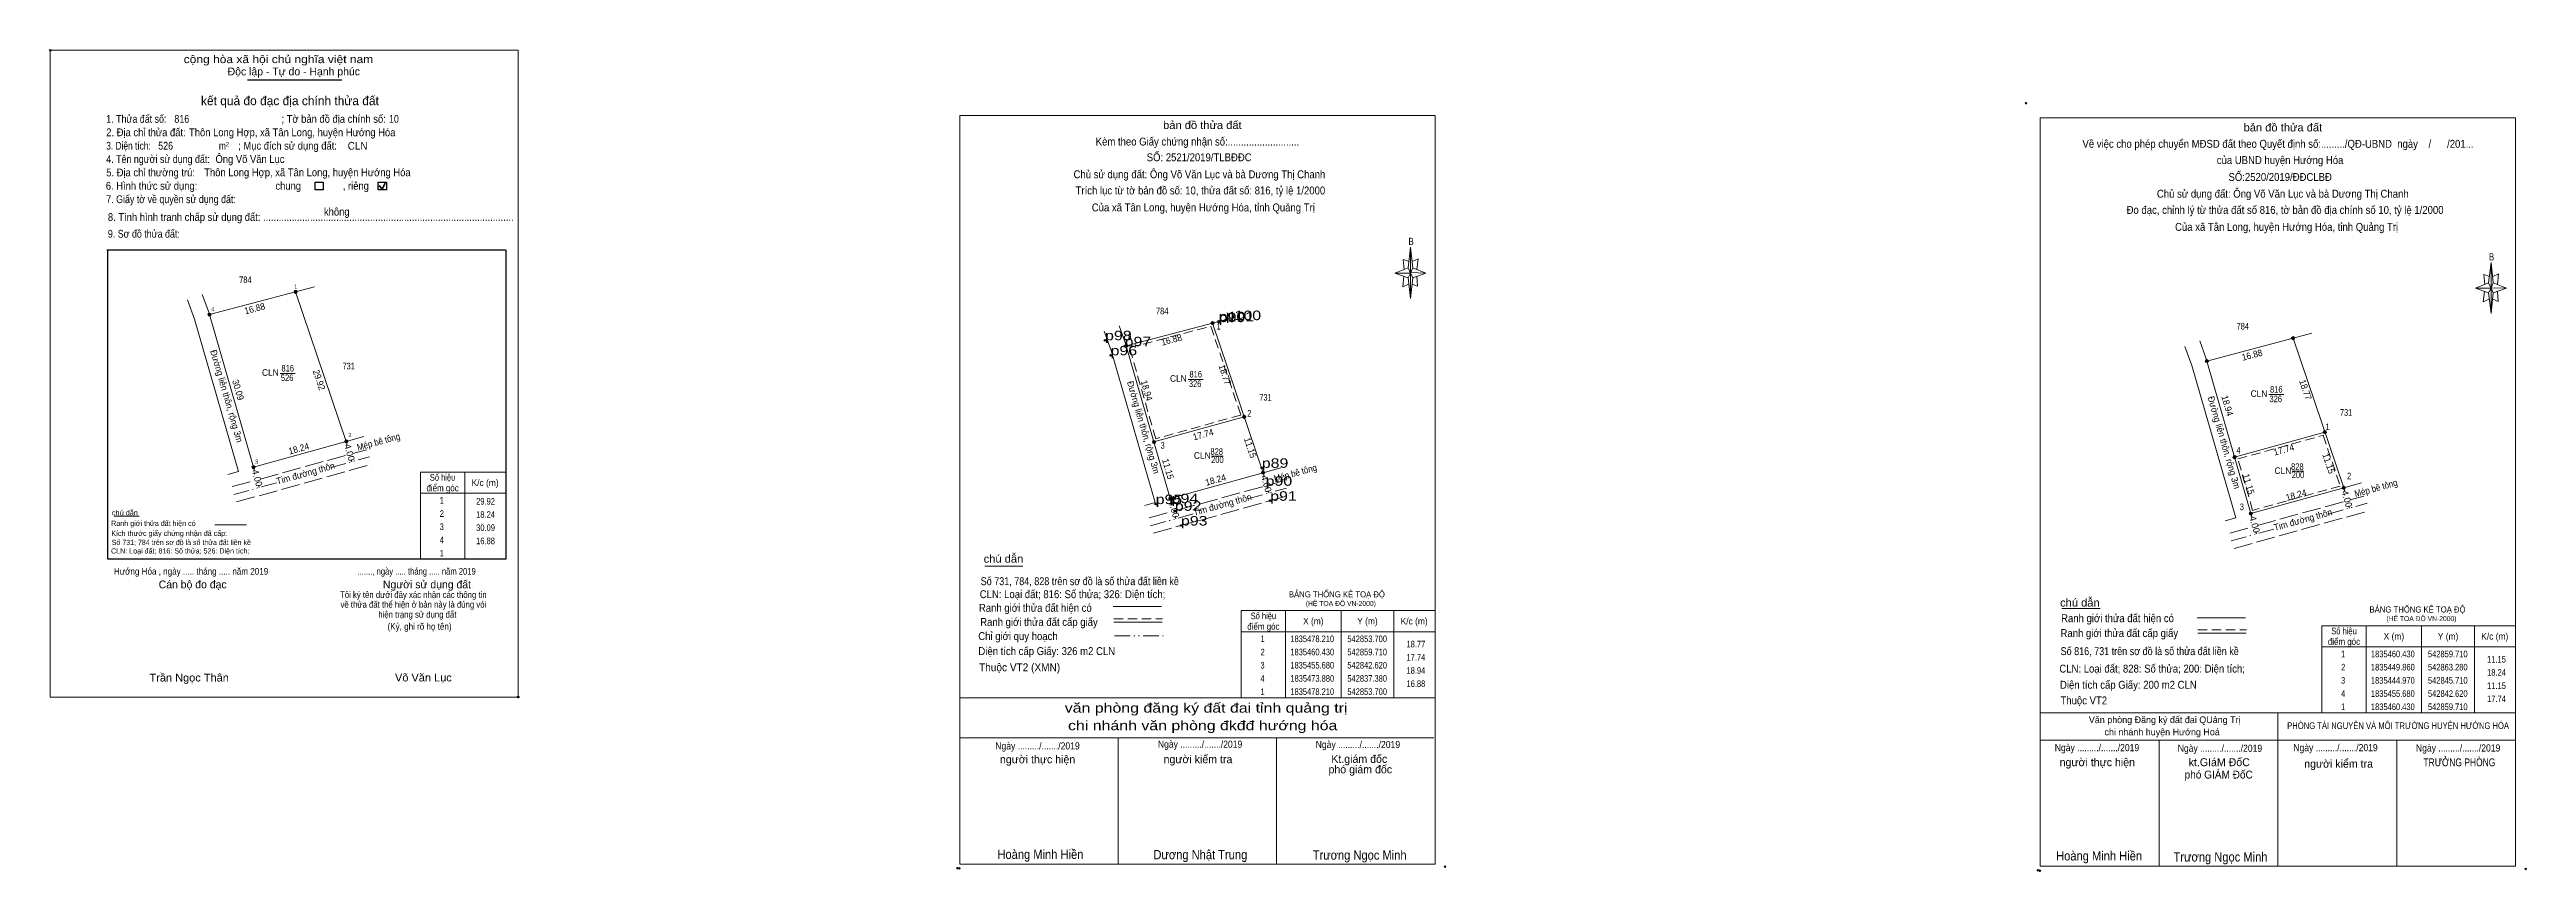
# Model space of a CAD drawing. Header units: metres. Extents: x 536817 to 552672, y 1822447 to 1839668.
# Drawn here: x 542633.5 to 543102.5, y 1835374.3 to 1835530 of the extents above; entities outside this region: 3.
import ezdxf
from ezdxf.enums import TextEntityAlignment as Align

# ---------------------------------------------------------------- set-up
doc = ezdxf.new("R2010")
doc.units = ezdxf.units.M
doc.header["$LTSCALE"] = 0.59
doc.header["$PDMODE"] = 32
doc.header["$PDSIZE"] = 0.295
for name, pattern in [('DASH_DOUBLE_DOT', [9.2, 5, -1.2, 0.3, -1.2, 0.3, -1.2]), ('LONG_DASHED', [7.5, 6, -1.5]), ('MEDIUM_DASHED', [4.5, 3, -1.5])]:
    doc.linetypes.add(name, pattern=pattern)
for name, color, linetype, lineweight in [('1', 7, 'MEDIUM_DASHED', 13), ('10', 7, 'Continuous', 13), ('17', 7, 'Continuous', 13), ('2', 7, 'Continuous', 25), ('36', 7, 'Continuous', 13), ('5', 7, 'Continuous', 13), ('6', 7, 'Continuous', 13), ('63', 7, 'Continuous', 13)]:
    doc.layers.add(name, color=color, linetype=linetype, lineweight=lineweight)
doc.layers.add('12', color=7, linetype='Continuous')
doc.layers.add('7', color=7, linetype='Continuous')

msp = doc.modelspace()

# ---------------------------------------------------------------- hatches: boundary and pattern name
at = {"layer": '63'}
for points in [[(542680.42, 1835484.13, 1), (542679.82, 1835484.13, 1)], [(542664.1, 1835479.8, 1), (542663.5, 1835479.8, 1)], [(542854, 1835478.21, 1), (542853.4, 1835478.21, 1)], [(542837.68, 1835473.88, 1), (542837.08, 1835473.88, 1)], [(543042.27, 1835471.01, 1), (543041.67, 1835471.01, 1)], [(543058.59, 1835475.34, 1), (543057.99, 1835475.34, 1)], [(542860.01, 1835460.43, 1), (542859.41, 1835460.43, 1)], [(543064.6, 1835457.56, 1), (543064, 1835457.56, 1)], [(542690, 1835455.78, 1), (542689.4, 1835455.78, 1)], [(542842.92, 1835455.68, 1), (542842.32, 1835455.68, 1)], [(543047.51, 1835452.81, 1), (543046.91, 1835452.81, 1)], [(542672.43, 1835450.89, 1), (542671.83, 1835450.89, 1)], [(542863.58, 1835449.86, 1), (542862.98, 1835449.86, 1)], [(542846.01, 1835444.97, 1), (542845.41, 1835444.97, 1)], [(543068.17, 1835446.99, 1), (543067.57, 1835446.99, 1)], [(543050.6, 1835442.1, 1), (543050, 1835442.1, 1)]]:
    msp.add_hatch(color=256, dxfattribs=at).paths.add_polyline_path(points)

# ---------------------------------------------------------------- linework, layer by layer
at = {"layer": '1'}
for points in [[(542853.38, 1835477.61), (542859.07, 1835460.77), (542842.96, 1835456.29), (542838, 1835473.53)], [(543063.98, 1835456.95), (543067.23, 1835447.33), (543050.64, 1835442.71), (543047.83, 1835452.46)]]:
    msp.add_lwpolyline(points, close=True, dxfattribs=at)
at = {"layer": '10'}
for p, q in [((542833.2, 1835476.66), (542834.53, 1835473.03)), ((542836.02, 1835477.68), (542837.25, 1835474.32)), ((542837.38, 1835473.88), (542853.7, 1835478.21)), ((542853.7, 1835478.21), (542857.26, 1835479.15)), ((543058.29, 1835475.34), (543061.85, 1835476.28)), ((542834.53, 1835473.03), (542842.88, 1835444.18)), ((542837.25, 1835474.32), (542837.38, 1835473.88)), ((542837.38, 1835473.88), (542845.71, 1835444.97)), ((543037.79, 1835473.79), (543039.12, 1835470.16)), ((543040.61, 1835474.81), (543041.84, 1835471.45)), ((543041.84, 1835471.45), (543041.97, 1835471.01)), ((543041.97, 1835471.01), (543058.29, 1835475.34)), ((543039.12, 1835470.16), (543047.47, 1835441.31)), ((543041.97, 1835471.01), (543050.3, 1835442.1)), ((542842.62, 1835455.68), (542859.71, 1835460.43)), ((543047.21, 1835452.81), (543064.3, 1835457.56)), ((542845.71, 1835444.97), (542863.28, 1835449.86)), ((542840.87, 1835443.62), (542842.88, 1835444.18)), ((543050.3, 1835442.1), (543067.87, 1835446.99)), ((543045.46, 1835440.75), (543047.47, 1835441.31))]:
    msp.add_line(p, q, dxfattribs=at)
at = {"layer": '10', "linetype": 'LONG_DASHED'}
for p, q in [((542864.51, 1835447.58), (542867.09, 1835448.29)), ((542842.52, 1835438.39), (542868.1, 1835445.51)), ((542846.95, 1835442.74), (542863.25, 1835447.23)), ((543051.54, 1835439.87), (543067.84, 1835444.36)), ((543069.1, 1835444.71), (543071.68, 1835445.42)), ((542841.7, 1835441.29), (542845.68, 1835442.39)), ((543046.29, 1835438.42), (543050.27, 1835439.52)), ((543047.11, 1835435.52), (543072.69, 1835442.64))]:
    msp.add_line(p, q, dxfattribs=at)
at = {"layer": '10', "linetype": 'DASH_DOUBLE_DOT'}
for p, q in [((542860.33, 1835444.89), (542867.7, 1835446.94)), ((543064.92, 1835442.02), (543072.29, 1835444.07)), ((542841.99, 1835439.79), (542850.64, 1835442.2)), ((543046.58, 1835436.92), (543055.23, 1835439.33))]:
    msp.add_line(p, q, dxfattribs=at)
at = {"layer": '10'}
for points in [[(542853.7, 1835478.21), (542863.28, 1835449.86), (542866.63, 1835450.79)], [(543058.29, 1835475.34), (543067.87, 1835446.99), (543071.22, 1835447.92)]]:
    msp.add_lwpolyline(points, dxfattribs=at)
at = {"layer": '17'}
for p, q in [((542645.75, 1835441.63), (542650.52, 1835441.63)), ((542810.58, 1835432.13), (542817.82, 1835432.13)), ((543014.52, 1835424.12), (543021.76, 1835424.12))]:
    msp.add_line(p, q, dxfattribs=at)
at = {"layer": '2'}
for p, q in [((542670.98, 1835524.25), (542688.89, 1835524.25)), ((542644.37, 1835492.1), (542719.78, 1835492.1)), ((542719.94, 1835492.1), (542719.94, 1835433.46))]:
    msp.add_line(p, q, dxfattribs=at)
at = {"layer": '2', "lineweight": 35}
for p, q in [((542695.96, 1835504.23), (542696.47, 1835503.57)), ((542696.47, 1835503.57), (542697.08, 1835504.67))]:
    msp.add_line(p, q, dxfattribs=at)
at = {"layer": '2', "lineweight": 13}
msp.add_lwpolyline([(542633.67, 1835529.87), (542722.25, 1835529.87), (542722.25, 1835407.36), (542633.67, 1835407.36)], close=True, dxfattribs=at)
at = {"layer": '2'}
for points in [[(542683.79, 1835504.88), (542685.32, 1835504.88), (542685.32, 1835503.46), (542683.79, 1835503.46)], [(542695.76, 1835504.88), (542697.29, 1835504.88), (542697.29, 1835503.46), (542695.76, 1835503.46)]]:
    msp.add_lwpolyline(points, close=True, dxfattribs=at)
msp.add_lwpolyline([(542719.94, 1835433.46), (542644.53, 1835433.46), (542644.53, 1835492.1)], dxfattribs=at)
for p in [(542633.67, 1835529.87), (542722.25, 1835407.36)]:
    msp.add_point(p, dxfattribs=at)
at = {"layer": '36'}
for p, q in [((542849.11, 1835467.54), (542851.92, 1835467.54)), ((543053.7, 1835464.67), (543056.51, 1835464.67))]:
    msp.add_line(p, q, dxfattribs=at)
at = {"layer": '5'}
for p, q in [((542890.72, 1835488.67), (542891.22, 1835492.57)), ((542890.72, 1835486.77), (542888.22, 1835487.67)), ((542891.62, 1835486.77), (542891.22, 1835482.87)), ((542892.52, 1835485.17), (542891.52, 1835485.57)), ((542891.62, 1835488.67), (542894.12, 1835487.67)), ((542892.42, 1835487.07), (542892.52, 1835485.17)), ((543095.3, 1835485.8), (543095.79, 1835489.7)), ((543096.18, 1835485.8), (543098.69, 1835484.82)), ((543095.3, 1835483.9), (543092.81, 1835484.82)), ((543096.18, 1835483.9), (543095.79, 1835480.02)), ((543097.1, 1835482.3), (543096.11, 1835482.7)), ((543096.99, 1835484.2), (543097.1, 1835482.3)), ((542805.84, 1835407.23), (542895.84, 1835407.23)), ((543010.43, 1835404.36), (543100.43, 1835404.36)), ((543055.43, 1835375.3), (543055.43, 1835404.36)), ((542805.84, 1835399.63), (542895.64, 1835399.63)), ((542805.84, 1835399.63), (542895.64, 1835399.63)), ((542805.84, 1835399.63), (542895.64, 1835399.63)), ((542835.84, 1835375.73), (542835.84, 1835399.63)), ((542865.84, 1835375.73), (542865.84, 1835399.63)), ((543010.43, 1835399.2), (543100.43, 1835399.2)), ((543010.43, 1835399.2), (543100.23, 1835399.2)), ((543010.43, 1835399.2), (543100.23, 1835399.2)), ((543010.43, 1835375.3), (543010.43, 1835399.2)), ((543032.93, 1835375.3), (543032.93, 1835399.2)), ((543077.93, 1835375.3), (543077.93, 1835399.2))]:
    msp.add_line(p, q, dxfattribs=at)
for points in [[(542805.84, 1835517.53), (542895.84, 1835517.53), (542895.84, 1835375.73), (542805.84, 1835375.73)], [(543010.43, 1835517.1), (543100.43, 1835517.1), (543100.43, 1835375.3), (543010.43, 1835375.3)], [(542891.22, 1835492.57), (542891.62, 1835488.67), (542891.22, 1835487.67)], [(542891.22, 1835487.67), (542888.22, 1835487.67), (542890.72, 1835488.67), (542891.62, 1835486.77), (542894.12, 1835487.67), (542891.22, 1835487.77)], [(542891.22, 1835487.67), (542891.22, 1835482.87), (542890.72, 1835486.77)], [(543095.79, 1835484.82), (543092.81, 1835484.82), (543095.3, 1835485.8), (543096.18, 1835483.9), (543098.69, 1835484.82), (543095.79, 1835484.9)], [(543095.79, 1835489.7), (543096.18, 1835485.8), (543095.79, 1835484.82)], [(543095.79, 1835484.82), (543095.79, 1835480.02), (543095.3, 1835483.9)]]:
    msp.add_lwpolyline(points, close=True, dxfattribs=at)
for points in [[(542890.92, 1835489.87), (542889.82, 1835490.27), (542890.02, 1835488.37)], [(542891.52, 1835489.87), (542892.62, 1835490.37), (542892.42, 1835488.37)], [(542891.22, 1835487.67), (542890.72, 1835488.67), (542888.22, 1835487.67)], [(542889.92, 1835487.07), (542889.72, 1835485.07), (542890.82, 1835485.57)], [(542891.22, 1835487.67), (542891.62, 1835486.77), (542894.12, 1835487.67)], [(543095.79, 1835484.82), (543095.3, 1835485.8), (543092.81, 1835484.82)], [(543095.5, 1835487), (543094.4, 1835487.4), (543094.59, 1835485.5)], [(543096.11, 1835487), (543097.2, 1835487.5), (543096.99, 1835485.5)], [(543094.51, 1835484.2), (543094.3, 1835482.2), (543095.39, 1835482.7)], [(543095.79, 1835484.82), (543096.18, 1835483.9), (543098.69, 1835484.82)], [(542895.84, 1835375.73), (542805.84, 1835375.73), (542805.84, 1835399.63)], [(543100.43, 1835375.3), (543010.43, 1835375.3), (543010.43, 1835399.2)]]:
    msp.add_lwpolyline(points, dxfattribs=at)
for p in [(543007.73, 1835519.86), (542805.38, 1835374.95), (542805.78, 1835374.89), (543009.96, 1835374.54), (543010.36, 1835374.46)]:
    msp.add_point(p, dxfattribs=at)
at = {"layer": '6'}
for p, q in [((542664.8, 1835440.01), (542670.8, 1835440.01)), ((542834.88, 1835424.51), (542844.02, 1835424.51)), ((542835.02, 1835421.57), (542844.16, 1835421.57)), ((543040.12, 1835422.38), (543049.26, 1835422.38)), ((543040.26, 1835419.44), (543049.4, 1835419.44)), ((543010.43, 1835404.36), (543100.43, 1835404.36))]:
    msp.add_line(p, q, dxfattribs=at)
at = {"layer": '6', "linetype": 'MEDIUM_DASHED'}
for p, q in [((542835.02, 1835422.19), (542844.22, 1835422.19)), ((543040.26, 1835420.06), (543049.46, 1835420.06))]:
    msp.add_line(p, q, dxfattribs=at)
at = {"layer": '6'}
for p in [(542897.74, 1835375.23), (543102.33, 1835374.8)]:
    msp.add_point(p, dxfattribs=at)
at = {"layer": '63'}
for p, q in [((542659.62, 1835482.58), (542660.95, 1835478.95)), ((542662.44, 1835483.6), (542663.67, 1835480.24)), ((542663.8, 1835479.8), (542680.12, 1835484.13)), ((542680.12, 1835484.13), (542683.68, 1835485.07)), ((542660.95, 1835478.95), (542669.3, 1835450.1)), ((542663.67, 1835480.24), (542663.8, 1835479.8)), ((542663.8, 1835479.8), (542672.13, 1835450.89)), ((542677.2, 1835468.67), (542680.01, 1835468.67)), ((542672.13, 1835450.89), (542689.7, 1835455.78)), ((542689.89, 1835455.09), (542689.7, 1835455.78)), ((542690.77, 1835451.93), (542690.65, 1835452.37)), ((542853.51, 1835452.99), (542855.75, 1835452.99)), ((542667.29, 1835449.54), (542669.3, 1835450.1)), ((542672.29, 1835450.31), (542672.13, 1835450.89)), ((542712.14, 1835449.96), (542712.14, 1835433.46)), ((542712.14, 1835449.96), (542712.14, 1835433.46)), ((542719.94, 1835449.96), (542719.94, 1835433.46)), ((542863.47, 1835449.17), (542863.28, 1835449.86)), ((543058.1, 1835450.12), (543060.34, 1835450.12)), ((542673.2, 1835447.04), (542673.07, 1835447.52)), ((542845.87, 1835444.39), (542845.71, 1835444.97)), ((542864.35, 1835446.01), (542864.23, 1835446.45)), ((543068.06, 1835446.3), (543067.87, 1835446.99)), ((543068.94, 1835443.14), (543068.82, 1835443.58)), ((542846.78, 1835441.12), (542846.65, 1835441.6)), ((543050.46, 1835441.52), (543050.3, 1835442.1)), ((543051.37, 1835438.25), (543051.24, 1835438.73)), ((542859.14, 1835419.73), (542895.84, 1835419.73)), ((542867.54, 1835423.73), (542867.54, 1835407.23)), ((542878.04, 1835423.73), (542878.04, 1835407.23)), ((542888.04, 1835423.73), (542888.04, 1835407.23)), ((543072.13, 1835420.86), (543072.13, 1835404.36)), ((543082.63, 1835420.86), (543082.63, 1835404.36)), ((543092.63, 1835420.86), (543092.63, 1835404.36)), ((543063.73, 1835416.86), (543100.43, 1835416.86))]:
    msp.add_line(p, q, dxfattribs=at)
at = {"layer": '63', "linetype": 'LONG_DASHED'}
for p, q in [((542673.37, 1835448.66), (542689.67, 1835453.15)), ((542690.93, 1835453.5), (542693.51, 1835454.21)), ((542668.12, 1835447.21), (542672.1, 1835448.31)), ((542668.94, 1835444.31), (542694.52, 1835451.43))]:
    msp.add_line(p, q, dxfattribs=at)
at = {"layer": '63', "linetype": 'DASH_DOUBLE_DOT'}
for p, q in [((542686.75, 1835450.81), (542694.12, 1835452.86)), ((542668.41, 1835445.71), (542677.06, 1835448.12)), ((542835.14, 1835418.95), (542844.34, 1835418.95))]:
    msp.add_line(p, q, dxfattribs=at)
at = {"layer": '63'}
for points in [[(542680.12, 1835484.13), (542689.7, 1835455.78), (542672.13, 1835450.89), (542663.8, 1835479.8)], [(542859.14, 1835423.73), (542895.84, 1835423.73), (542895.84, 1835407.23), (542859.14, 1835407.23)], [(543063.73, 1835420.86), (543100.43, 1835420.86), (543100.43, 1835404.36), (543063.73, 1835404.36)]]:
    msp.add_lwpolyline(points, close=True, dxfattribs=at)
for points in [[(542680.12, 1835484.13), (542689.7, 1835455.78), (542693.05, 1835456.71)], [(542703.74, 1835433.46), (542703.74, 1835449.96), (542712.14, 1835449.96), (542719.94, 1835449.96)], [(542703.74, 1835445.96), (542712.14, 1835445.96), (542719.94, 1835445.96)], [(542719.94, 1835433.46), (542712.14, 1835433.46), (542703.74, 1835433.46)]]:
    msp.add_lwpolyline(points, dxfattribs=at)
for centre in [(542680.12, 1835484.13), (542663.8, 1835479.8), (542853.7, 1835478.21), (542837.38, 1835473.88), (543041.97, 1835471.01), (543058.29, 1835475.34), (542859.71, 1835460.43), (543064.3, 1835457.56), (542689.7, 1835455.78), (542842.62, 1835455.68), (543047.21, 1835452.81), (542672.13, 1835450.89), (542863.28, 1835449.86), (542845.71, 1835444.97), (543067.87, 1835446.99), (543050.3, 1835442.1)]:
    msp.add_circle(centre, 0.3, dxfattribs=at)
at = {"layer": '7'}
for p in [(552130.37, 1839666.12), (542854.89, 1835478.53), (542854.9, 1835478.38), (542856.22, 1835478.76), (542833.37, 1835474.94), (542834.41, 1835472.09), (542837.08, 1835473.8), (542863.04, 1835450.78), (542842.96, 1835443.91), (542845.98, 1835444.08), (542864.63, 1835444.54), (542846.58, 1835442.64), (542847.74, 1835439.85)]:
    msp.add_point(p, dxfattribs=at)

# ---------------------------------------------------------------- texts
at = {"layer": '1'}
for s, width, p in [('784', 0.85, (542844.18, 1835479.85)), ('784', 0.85, (543048.77, 1835476.98)), ('CLN', 0.95, (542847.245, 1835467.08)), ('326', 0.85, (542850.415, 1835466.08)), ('816', 0.85, (542850.525, 1835467.89)), ('731', 0.8, (542863.74, 1835463.51)), ('CLN', 0.95, (543051.835, 1835464.21)), ('326', 0.85, (543055.005, 1835463.21)), ('816', 0.85, (543055.115, 1835465.02)), ('731', 0.8, (543068.33, 1835460.64)), ('CLN', 0.95, (542851.775, 1835452.49)), ('828', 0.85, (542854.505, 1835453.24)), ('200', 0.85, (542854.63, 1835451.69)), ('CLN', 0.95, (543056.365, 1835449.62)), ('828', 0.85, (543059.095, 1835450.37)), ('200', 0.85, (543059.22, 1835448.82))]:
    msp.add_text(s, height=1.25, dxfattribs=dict(at, width=width)).set_placement(p, align=Align.CENTER)
for s, height, width, p in [('BẢNG THỐNG KÊ TOẠ ĐỘ ', 1.15, 0.95, (542868.17, 1835426.24)), ('(HỆ TOẠ ĐỘ VN-2000)', 0.93, 0.9, (542871.37, 1835424.62)), ('BẢNG THỐNG KÊ TOẠ ĐỘ ', 1.15, 0.95, (543072.76, 1835423.37)), ('(HỆ TOẠ ĐỘ VN-2000)', 0.93, 0.9, (543075.96, 1835421.75))]:
    msp.add_text(s, height=height, dxfattribs=dict(at, width=width)).set_placement(p)
at = {"layer": '12'}
for s, width, p in [('Base:p89', 1.2, (552130.37, 1839666.12)), ('Base:p1', 1.2, (552130.37, 1839666.12)), ('p100', 1.25, (542856.22, 1835478.76)), ('p98', 1.25, (542833.37, 1835474.94)), ('p101', 1.25, (542854.89, 1835478.53)), ('p99', 1.25, (542854.9, 1835478.38)), ('p96', 1.25, (542834.41, 1835472.09)), ('p97', 1.25, (542837.08, 1835473.8)), ('p89', 1.25, (542863.04, 1835450.78)), ('p90', 1.25, (542863.78, 1835447.38)), ('p95', 1.25, (542842.96, 1835443.91)), ('p94', 1.25, (542845.98, 1835444.08)), ('p92', 1.25, (542846.58, 1835442.64)), ('p91', 1.25, (542864.63, 1835444.54)), ('p93', 1.25, (542847.74, 1835439.85))]:
    msp.add_text(s, height=1.8, dxfattribs=dict(at, width=width)).set_placement(p)
at = {"layer": '2'}
for s, height, width, p in [('cộng hòa xã hội chủ nghĩa việt nam', 1.478, 1.15, (542658.92, 1835527.44)), ('2. Địa chỉ thửa đất:', 1.478, 0.9, (542644.26, 1835513.59)), ('1. Thửa đất số:', 1.478, 0.85, (542644.26, 1835516.14)), ('816', 1.48, 0.85, (542657.16, 1835516.14)), ('Thôn Long Hợp, xã Tân Long, huyện Hướng Hóa', 1.48, 0.9, (542659.93, 1835513.59)), ('; Tờ bản đồ địa chính số:', 1.478, 0.9, (542677.43, 1835516.14)), ('10', 1.48, 0.85, (542697.79, 1835516.15)), ('4. Tên người sử dụng đất:', 1.478, 0.85, (542644.26, 1835508.52)), ('3. Diện tích:', 1.478, 0.8, (542644.26, 1835511.05)), ('526', 1.48, 0.85, (542654.1, 1835511.06)), ('Ông Võ Văn Lục', 1.48, 0.9, (542664.94, 1835508.53)), ('m', 1.478, 0.8, (542665.58, 1835511.05)), ('2', 0.8447, 0.8, (542666.91, 1835511.65)), ('; Mục đích sử dụng đất:', 1.478, 0.9, (542669.24, 1835511.05)), ('CLN', 1.48, 0.95, (542689.97, 1835511.04)), ('6. Hình thức sử dụng:', 1.478, 0.9, (542644.18, 1835503.46)), ('5. Địa chỉ thường trú:', 1.478, 0.9, (542644.26, 1835505.99)), ('Thôn Long Hợp, xã Tân Long, huyện Hướng Hóa', 1.48, 0.9, (542662.81, 1835506.01)), ('chung                , riêng', 1.478, 0.9, (542676.29, 1835503.46)), ('7. Giấy tờ về quyền sử dụng đất:', 1.478, 0.85, (542644.26, 1835500.92)), ('không', 1.479, 0.9, (542685.48, 1835498.56)), ('8. Tình hình tranh chấp sử dụng đất: ................................................................................................', 1.478, 0.9, (542644.57, 1835497.54)), ('9. Sơ đồ thửa đất:', 1.478, 0.85, (542644.57, 1835494.37)), ('Hướng Hóa , ngày ..... tháng ..... năm 2019', 1.27, 0.9, (542645.71, 1835430.54)), ('......., ngày ..... tháng ..... năm 2019', 1.27, 0.85, (542691.83, 1835430.54)), ('(Ký, ghi rõ họ tên)', 1.267, 0.9, (542697.52, 1835420.1)), ('Trần Ngọc Thân', 1.48, 1.05, (542652.46, 1835410.3)), ('Võ Văn Lục', 1.48, 1.05, (542698.93, 1835410.31))]:
    msp.add_text(s, height=height, dxfattribs=dict(at, width=width)).set_placement(p)
for s, height, p in [('Độc lập - Tự do - Hạnh phúc', 1.478, (542667.24, 1835525.12)), ('Cán bộ đo đạc', 1.479, (542654.19, 1835427.95)), ('Người sử dụng đất', 1.478, (542696.63, 1835427.95))]:
    msp.add_text(s, height=height, dxfattribs=at).set_placement(p)
for s, height, p in [('kết quả đo đạc địa chính thửa đất', 1.69, (542679.035, 1835519.47)), ('.', 0.4224, (542722.2378, 1835407.12))]:
    msp.add_text(s, height=height, dxfattribs=at).set_placement(p, align=Align.CENTER)
for s, height, width, p in [('...', 0.82, 0.95, (542665.84, 1835437.85)), ('Tôi ký tên dưới đây xác nhận các thông tin', 1.221, 0.9, (542702.4, 1835426.14)), ('về thửa đất thể hiện ở bản này là đúng vói', 1.221, 0.9, (542702.41, 1835424.28)), ('hiện trạng sử dụng đất', 1.221, 0.9, (542703.165, 1835422.4))]:
    msp.add_text(s, height=height, dxfattribs=dict(at, width=width)).set_placement(p, align=Align.CENTER)
at = {"layer": '5'}
for s, height, width, p in [('Kèm theo Giấy chứng nhận số:...........................', 1.5, 0.9, (542850.86, 1835511.83)), ('bản đồ thửa đất', 1.5, 1.05, (542851.79, 1835514.95)), ('bản đồ thửa đất', 1.5, 1.05, (543056.36, 1835514.5)), ('SỐ: 2521/2019/TLBĐĐC', 1.5, 0.9, (542851.18, 1835508.85)), ('Về việc cho phép chuyển MĐSD đất theo Quyết định số:........./QĐ-UBND  ngày    /      /201...', 1.5, 0.9, (543055.44, 1835511.4)), ('của UBND huyện Hướng Hóa', 1.5, 0.9, (543055.83, 1835508.32)), ('Chủ sử dụng đất: Ông Võ Văn Lục và bà Dương Thị Chanh', 1.5, 0.9, (542851.23, 1835505.63)), ('Trích lục từ tờ bản đồ số: 10, thửa đất số: 816, tỷ lệ 1/2000 ', 1.5, 0.9, (542851.665, 1835502.57)), ('SỐ:2520/2019/ĐĐCLBĐ', 1.5, 0.9, (543055.85, 1835505.12)), ('Của xã Tân Long, huyện Hướng Hóa, tỉnh Quảng Trị', 1.5, 0.9, (542851.965, 1835499.35)), ('Đo đạc, chỉnh lý từ thửa đất số 816, tờ bản đồ địa chính số 10, tỷ lệ 1/2000', 1.5, 0.9, (543056.775, 1835498.88)), ('Chủ sử dụng đất: Ông Võ Văn Lục và bà Dương Thị Chanh', 1.5, 0.9, (543056.34, 1835501.95)), ('Của xã Tân Long, huyện Hướng Hóa, tỉnh Quảng Trị', 1.5, 0.9, (543057.065, 1835495.67)), ('B', 1.378, 0.8, (542891.3, 1835492.97)), ('B', 1.377, 0.8, (543095.88, 1835490.06)), ('văn phòng đăng ký đất đai tỉnh quảng trị', 1.8, 1.25, (542852.5, 1835404.4)), ('chi nhánh văn phòng đkđđ hướng hóa', 1.8, 1.25, (542851.85, 1835401.08)), ('Ngày ........./......./2019', 1.35, 0.9, (542820.575, 1835397.43)), ('Ngày ........./......./2019', 1.35, 0.9, (542851.355, 1835397.75)), ('Ngày ........./......./2019', 1.35, 0.9, (542881.235, 1835397.69)), ('Ngày ........./......./2019', 1.35, 0.9, (543021.165, 1835397.1)), ('Ngày ........./......./2019', 1.35, 0.9, (543044.445, 1835396.98)), ('Ngày ........./......./2019', 1.35, 0.9, (543066.325, 1835397.1)), ('Ngày ........./......./2019', 1.35, 0.9, (543089.545, 1835397.04)), ('TRƯỞNG PHÒNG', 1.5, 0.8, (543089.785, 1835394.24)), ('phó GIÁM ĐốC', 1.5, 0.95, (543044.21, 1835391.92)), ('Hoàng Minh Hiền', 1.75, 0.9, (542821.12, 1835376.69)), ('Dương Nhật Trung', 1.75, 0.9, (542851.405, 1835376.63)), ('Trương Ngọc Minh', 1.75, 0.9, (542881.565, 1835376.55)), ('Hoàng Minh Hiền', 1.75, 0.9, (543021.56, 1835376.4)), ('Trương Ngọc Minh', 1.75, 0.9, (543044.555, 1835376.2))]:
    msp.add_text(s, height=height, dxfattribs=dict(at, width=width)).set_placement(p, align=Align.CENTER)
for s, p in [('người thực hiện', (542820.59, 1835394.81)), ('người kiểm tra', (542850.955, 1835394.83)), ('Kt.giám đốc', (542881.495, 1835394.89)), ('phó giám đốc', (542881.69, 1835392.91)), ('người thực hiện', (543021.23, 1835394.26)), ('kt.GIáM ĐốC', (543044.315, 1835394.26)), ('người kiểm tra', (543066.905, 1835393.98))]:
    msp.add_text(s, height=1.5, dxfattribs=at).set_placement(p, align=Align.CENTER)
at = {"layer": '6'}
for s, height, width, p in [('chú dẫn', 0.9841, 1.05, (542645.33, 1835441.77)), ('Ranh giới thửa đất hiện có ', 0.9841, 0.9, (542645.19, 1835439.77)), ('Kích thước giấy chứng nhận đã cấp:', 0.9841, 0.9, (542645.21, 1835437.88)), ('CLN: Loại đất; 816: Số thửa; 526: Diện tích;', 0.98, 0.9, (542645.17, 1835434.55)), ('Số 731; 784 trên sơ đồ là số thửa đất liền kề', 0.98, 0.85, (542645.3, 1835436.16)), ('chú dẫn', 1.5, 1.05, (542810.38, 1835432.81)), ('Số 731, 784, 828 trên sơ đồ là số thửa đất liền kề', 1.5, 0.85, (542809.82, 1835428.55)), ('Ranh giới thửa đất hiện có ', 1.5, 0.9, (542809.48, 1835423.51)), ('CLN: Loại đất; 816: Số thửa; 326: Diện tích;', 1.5, 0.9, (542809.64, 1835426.09)), ('chú dẫn', 1.5, 1.05, (543014.17, 1835424.5)), ('Chỉ giới quy hoạch', 1.5, 0.9, (542809.36, 1835418.15)), ('Ranh giới thửa đất cấp giấy', 1.5, 0.9, (542809.72, 1835420.83)), ('Ranh giới thửa đất cấp giấy', 1.5, 0.9, (543014.26, 1835418.72)), ('Ranh giới thửa đất hiện có ', 1.5, 0.9, (543014.37, 1835421.54)), ('Diện tích cấp Giấy: 326 m2 CLN', 1.5, 0.9, (542809.38, 1835415.31)), ('Số 816, 731 trên sơ đồ là số thửa đất liền kề', 1.5, 0.85, (543014.28, 1835415.3)), ('Thuộc VT2 (XMN)', 1.5, 0.95, (542809.51, 1835412.24)), ('CLN: Loại đất; 828: Số thửa; 200: Diện tích;', 1.5, 0.9, (543014.04, 1835411.99)), ('Diện tích cấp Giấy: 200 m2 CLN', 1.5, 0.9, (543014.16, 1835408.93)), ('Thuộc VT2', 1.5, 0.9, (543014.25, 1835405.97))]:
    msp.add_text(s, height=height, dxfattribs=dict(at, width=width)).set_placement(p)
for s, p in [(' Văn phòng Đăng ký đất đai QUảng Trị', (543033.75, 1835402.42)), ('chi nhánh huyện Hướng Hoá', (543033.5, 1835400.1))]:
    msp.add_text(s, height=1.267, dxfattribs=at).set_placement(p, align=Align.CENTER)
at = {"layer": '6', "width": 0.85}
msp.add_text('PHÒNG TÀI NGUYÊN VÀ MÔI TRƯỜNG HUYỆN HƯỚNG HÓA', height=1.27, dxfattribs=at).set_placement((543078.175, 1835401.3), align=Align.CENTER)
at = {"layer": '63'}
for s, width, p in [('784', 0.85, (542670.6, 1835485.77)), ('CLN', 0.95, (542675.335, 1835468.21)), ('526', 0.85, (542678.505, 1835467.21)), ('816', 0.85, (542678.615, 1835469.02)), ('731', 0.8, (542690.16, 1835469.43)), ('điểm góc', 0.9, (542707.94, 1835446.34)), ('Số hiệu', 0.85, (542707.94, 1835448.34)), ('K/c (m)', 0.95, (542715.985, 1835447.34)), (' 1', 0.75, (542707.59, 1835443.99)), (' 3', 0.8, (542707.585, 1835438.99)), (' 2', 0.85, (542707.595, 1835441.49)), (' 4', 0.85, (542707.59, 1835436.49)), (' 1', 0.75, (542707.59, 1835433.99)), ('điểm góc', 0.9, (542863.34, 1835420.11)), ('Số hiệu', 0.85, (542863.34, 1835422.11)), ('X (m)', 0.95, (542872.79, 1835421.11)), ('Y (m)', 0.95, (542883.045, 1835421.11)), ('K/c (m)', 0.95, (542891.885, 1835421.11)), ('Số hiệu', 0.85, (543067.93, 1835419.24)), ('X (m)', 0.95, (543077.38, 1835418.24)), ('Y (m)', 0.95, (543087.635, 1835418.24)), ('K/c (m)', 0.95, (543096.475, 1835418.24)), (' 2', 0.85, (542862.995, 1835415.26)), (' 1', 0.75, (542862.99, 1835417.76)), ('1835478.210', 0.85, (542872.59, 1835417.76)), ('1835460.430', 0.85, (542872.59, 1835415.26)), ('542853.700', 0.85, (542882.99, 1835417.76)), ('542859.710', 0.85, (542882.99, 1835415.26)), ('điểm góc', 0.9, (543067.93, 1835417.24)), (' 1', 0.75, (543067.58, 1835414.89)), ('1835460.430', 0.85, (543077.18, 1835414.89)), ('542859.710', 0.85, (543087.58, 1835414.89)), (' 4', 0.85, (542862.99, 1835410.26)), (' 3', 0.8, (542862.985, 1835412.76)), ('1835455.680', 0.85, (542872.59, 1835412.76)), ('1835473.880', 0.85, (542872.59, 1835410.26)), ('542842.620', 0.85, (542882.99, 1835412.76)), ('542837.380', 0.85, (542882.99, 1835410.26)), (' 3', 0.8, (543067.575, 1835409.89)), (' 2', 0.85, (543067.585, 1835412.39)), ('1835449.860', 0.85, (543077.18, 1835412.39)), ('1835444.970', 0.85, (543077.18, 1835409.89)), ('542863.280', 0.85, (543087.58, 1835412.39)), ('542845.710', 0.85, (543087.58, 1835409.89)), (' 1', 0.75, (542862.99, 1835407.76)), ('1835478.210', 0.85, (542872.59, 1835407.76)), ('542853.700', 0.85, (542882.99, 1835407.76)), (' 4', 0.85, (543067.58, 1835407.39)), (' 1', 0.75, (543067.58, 1835404.89)), ('1835455.680', 0.85, (543077.18, 1835407.39)), ('1835460.430', 0.85, (543077.18, 1835404.89)), ('542842.620', 0.85, (543087.58, 1835407.39)), ('542859.710', 0.85, (543087.58, 1835404.89))]:
    msp.add_text(s, height=1.25, dxfattribs=dict(at, width=width)).set_placement(p, align=Align.CENTER)
for s, height, width, p in [(' 1', 0.8, 0.9, (542680.43, 1835484.7)), (' 4', 0.8, 0.95, (542664.74, 1835480.4)), (' 4', 1.25, 0.85, (542838.47, 1835474.96)), (' 1', 1.25, 0.75, (542855.25, 1835476.98)), (' 2', 1.25, 0.85, (542861.08, 1835460.47)), (' 2', 0.8, 0.9, (542690.69, 1835456.59)), (' 1', 1.25, 0.75, (543065.2, 1835457.92)), (' 3', 0.8, 0.95, (542673.02, 1835451.55)), (' 3', 1.25, 0.8, (542844.65, 1835454.41)), (' 4', 1.25, 0.85, (543048.35, 1835453.47)), (' 2', 1.25, 0.85, (543069.3, 1835448.6)), ('29.92', 1.25, 0.85, (542717.85, 1835443.81)), (' 3', 1.25, 0.8, (543048.98, 1835442.76)), ('30.09', 1.25, 0.85, (542717.85, 1835438.81)), ('18.24', 1.25, 0.85, (542717.85, 1835441.31)), ('16.88', 1.25, 0.85, (542717.85, 1835436.31)), ('18.77', 1.25, 0.85, (542893.99, 1835416.76)), ('17.74', 1.25, 0.85, (542893.99, 1835414.26)), ('11.15', 1.25, 0.85, (543098.58, 1835413.89)), ('18.94', 1.25, 0.85, (542893.99, 1835411.76)), ('16.88', 1.25, 0.85, (542893.99, 1835409.26)), ('18.24', 1.25, 0.85, (543098.58, 1835411.39)), ('11.15', 1.25, 0.85, (543098.58, 1835408.89)), ('17.74', 1.25, 0.85, (543098.58, 1835406.39))]:
    msp.add_text(s, height=height, dxfattribs=dict(at, width=width)).set_placement(p, align=Align.RIGHT)
for s, rotation, width, p in [('16.88', 14.859, 0.95, (542672.5247, 1835480.3427)), ('16.88', 14.859, 0.95, (542846.1047, 1835474.4227)), ('Đường liên thôn, rộng 3m', 286.142, 0.95, (542666.4526, 1835464.1988)), ('16.88', 14.859, 0.95, (543050.6947, 1835471.5527)), ('30.09', 286.074, 0.95, (542668.6295, 1835465.363)), ('29.92', 288.671, 0.95, (542683.9671, 1835467.2251)), ('Đường liên thôn, rộng 3m', 286.142, 0.95, (542840.0326, 1835458.2788)), ('18.94', 286.074, 0.95, (542840.6523, 1835465.253)), ('18.77', 288.671, 0.95, (542855.462, 1835468.2301)), ('18.77', 288.671, 0.95, (543060.052, 1835465.3601)), ('Đường liên thôn, rộng 3m', 286.142, 0.95, (543044.6226, 1835455.4088)), ('18.94', 286.074, 0.95, (543045.2423, 1835462.383)), ('Mép bê tông', 15.387, 0.9, (542695.9742, 1835455.1222)), ('17.74', 15.533, 0.95, (542852.1076, 1835456.493)), ('18.24', 15.553, 0.95, (542680.8774, 1835453.8136)), ('11.15', 286.094, 0.95, (542844.6858, 1835450.3883)), ('11.15', 288.662, 0.95, (542860.2617, 1835454.39)), ('17.74', 15.533, 0.95, (543056.6976, 1835453.623)), ('11.15', 288.662, 0.95, (543064.44, 1835451.405)), ('Tim đường thôn', 15.541, 0.95, (542682.1525, 1835449.1324)), ('18.24', 15.553, 0.95, (542854.4574, 1835447.8936)), ('Mép bê tông', 15.387, 0.9, (542869.5542, 1835449.2022)), ('11.15', 286.094, 0.95, (543049.2758, 1835447.5183)), ('Mép bê tông', 15.387, 0.9, (543074.1442, 1835446.3322)), ('Tim đường thôn', 15.541, 0.95, (542855.7325, 1835443.2124)), ('18.24', 15.553, 0.95, (543059.0474, 1835445.0236)), ('Tim đường thôn', 15.541, 0.95, (543060.3225, 1835440.3424))]:
    msp.add_text(s, height=1.25, rotation=rotation, dxfattribs=dict(at, width=width)).set_placement(p, align=Align.CENTER)
for p in [(542689.7232, 1835453.5174), (542672.2432, 1835448.6874), (542863.3032, 1835447.5974), (542845.8232, 1835442.7674), (543067.8932, 1835444.7274), (543050.4132, 1835439.8974)]:
    msp.add_text('4.00', height=1.25, rotation=285.532, dxfattribs=at).set_placement(p, align=Align.CENTER)

doc.saveas('drawing.dxf')
